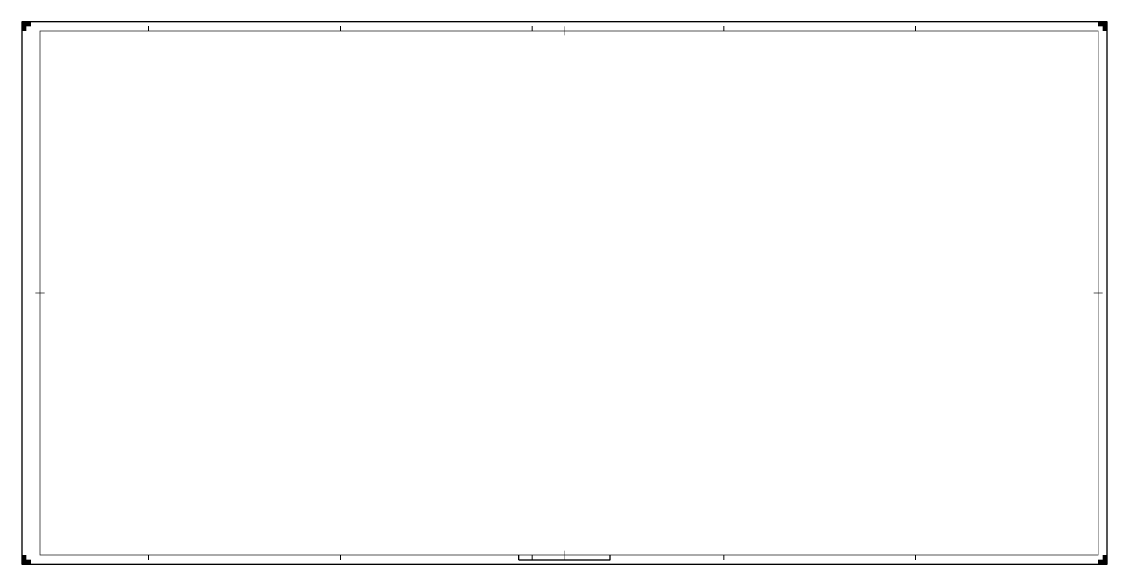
# Model space of a CAD drawing. Extents: x -20 to 1169, y -10 to 584.
import ezdxf

# ---------------------------------------------------------------- set-up
doc = ezdxf.new("R2010")
doc.units = 0
for name, color, linetype, lineweight in [('to-xx-kader', 7, 'CONTINUOUS', 25), ('to-xx-snijrand', 7, 'CONTINUOUS', 25), ('to-xx-vouwmerk', 7, 'CONTINUOUS', 18)]:
    doc.layers.add(name, color=color, linetype=linetype, lineweight=lineweight)

msp = doc.modelspace()

# ---------------------------------------------------------------- hatches: boundary and pattern name
at = {"layer": 'to-xx-snijrand'}
for points in [[(-10, 584), (-20, 584), (-20, 574), (-15, 574), (-15, 579), (-10, 579)], [(1169, 574), (1169, 584), (1159, 584), (1159, 579), (1164, 579), (1164, 574)], [(-20, 0), (-20, -10), (-10, -10), (-10, -5), (-15, -5), (-15, 0)], [(1159, -10), (1169, -10), (1169, 0), (1164, 0), (1164, -5), (1159, -5)]]:
    msp.add_hatch(color=256, dxfattribs=at).paths.add_polyline_path(points)

# ---------------------------------------------------------------- linework, layer by layer
at = {"layer": 'to-xx-kader'}
for p, q in [((524.5, -5), (524.5, 0)), ((624.5, -5), (624.5, 0)), ((524.5, -5), (624.5, -5))]:
    msp.add_line(p, q, dxfattribs=at)
at = {"layer": 'to-xx-kader', "const_width": 0.7}
msp.add_lwpolyline([(0, 0), (1159, 0), (1159, 574), (0, 574)], close=True, dxfattribs=at)
at = {"layer": 'to-xx-kader', "const_width": 0.7, "flags": 128}
for points in [[(574.5, 579), (574.5, 569)], [(-5, 287), (5, 287)], [(1164, 287), (1154, 287)], [(574.5, -5), (574.5, 5)]]:
    msp.add_lwpolyline(points, dxfattribs=at)
at = {"layer": 'to-xx-snijrand'}
for p, q in [((1169, 584), (-20, 584)), ((-20, 584), (-20, -10)), ((1169, -10), (1169, 584)), ((-20, -10), (1169, -10))]:
    msp.add_line(p, q, dxfattribs=at)
at = {"layer": 'to-xx-vouwmerk'}
for p, q in [((119, 574), (119, 579)), ((329, 574), (329, 579)), ((539, 574), (539, 579)), ((749, 574), (749, 579)), ((959, 574), (959, 579)), ((119, -5), (119, 0)), ((329, -5), (329, 0)), ((539, -5), (539, 0)), ((749, -5), (749, 0)), ((959, -5), (959, 0))]:
    msp.add_line(p, q, dxfattribs=at)

doc.saveas('drawing.dxf')
